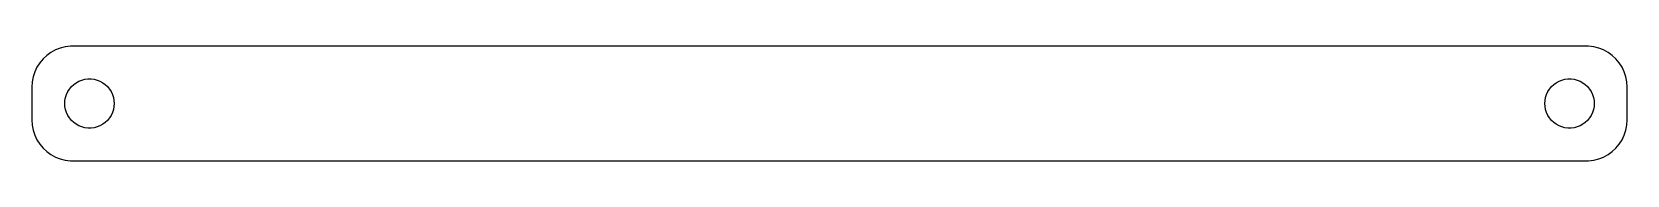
# Model space of a CAD drawing. Header units: metres. Extents: x -97 to 97, y -7 to 7.
import ezdxf

# ---------------------------------------------------------------- set-up
doc = ezdxf.new("R2010")
doc.units = ezdxf.units.M

msp = doc.modelspace()

# ---------------------------------------------------------------- linework, layer by layer
for p, q in [((-95.1871, 5.85255), (-95.6448, 5.42273)), ((-94.6791, 6.22163), (-95.1871, 5.85255)), ((-94.1289, 6.52412), (-94.6791, 6.22163)), ((-93.5451, 6.75528), (-94.1289, 6.52412)), ((-92.9369, 6.91142), (-93.5451, 6.75528)), ((-92.3139, 6.99013), (-92.9369, 6.91142)), ((92.3139, 6.99013), (-92.3139, 6.99013)), ((92.9369, 6.91142), (92.3139, 6.99013)), ((93.5451, 6.75528), (92.9369, 6.91142)), ((94.1289, 6.52412), (93.5451, 6.75528)), ((94.6791, 6.22163), (94.1289, 6.52412)), ((95.1871, 5.85255), (94.6791, 6.22163)), ((95.6448, 5.42273), (95.1871, 5.85255)), ((-96.3815, 4.40877), (-96.6489, 3.84062)), ((-96.0451, 4.93892), (-96.3815, 4.40877)), ((-95.6448, 5.42273), (-96.0451, 4.93892)), ((96.0451, 4.93892), (95.6448, 5.42273)), ((96.3815, 4.40877), (96.0451, 4.93892)), ((96.6489, 3.84062), (96.3815, 4.40877)), ((-96.9606, 2.62666), (-97, 2)), ((-97, 2), (-97, -2)), ((-96.8429, 3.24344), (-96.9606, 2.62666)), ((-96.6489, 3.84062), (-96.8429, 3.24344)), ((-92.427, 1.76335), (-92.1869, 2.05363)), ((-92.1869, 2.05363), (-91.9123, 2.31154)), ((-91.9123, 2.31154), (-91.6075, 2.53297)), ((-91.6075, 2.53297), (-91.2773, 2.71448)), ((-91.2773, 2.71448), (-90.927, 2.85316)), ((-90.927, 2.85316), (-90.5621, 2.94685)), ((-90.5621, 2.94685), (-90.1884, 2.99408)), ((-90.1884, 2.99408), (-89.8116, 2.99408)), ((-89.8116, 2.99408), (-89.4379, 2.94685)), ((-89.4379, 2.94685), (-89.073, 2.85316)), ((-89.073, 2.85316), (-88.7227, 2.71448)), ((-88.7227, 2.71448), (-88.3925, 2.53297)), ((-88.3925, 2.53297), (-88.0877, 2.31154)), ((-88.0877, 2.31154), (-87.8131, 2.05363)), ((-87.8131, 2.05363), (-87.573, 1.76335)), ((87.573, 1.76335), (87.8131, 2.05363)), ((87.8131, 2.05363), (88.0877, 2.31154)), ((88.0877, 2.31154), (88.3925, 2.53297)), ((88.3925, 2.53297), (88.7227, 2.71448)), ((88.7227, 2.71448), (89.073, 2.85316)), ((89.073, 2.85316), (89.4379, 2.94685)), ((89.4379, 2.94685), (89.8116, 2.99408)), ((89.8116, 2.99408), (90.1884, 2.99408)), ((90.1884, 2.99408), (90.5621, 2.94685)), ((90.5621, 2.94685), (90.927, 2.85316)), ((90.927, 2.85316), (91.2773, 2.71448)), ((91.2773, 2.71448), (91.6075, 2.53297)), ((91.6075, 2.53297), (91.9123, 2.31154)), ((91.9123, 2.31154), (92.1869, 2.05363)), ((92.1869, 2.05363), (92.427, 1.76335)), ((96.8429, 3.24344), (96.6489, 3.84062)), ((96.9606, 2.62666), (96.8429, 3.24344)), ((97, 2), (96.9606, 2.62666)), ((97, -2), (97, 2)), ((-93, 0), (-92.9763, 0.375992)), ((-92.9763, -0.375992), (-93, 0)), ((-92.9763, 0.375992), (-92.9057, 0.746063)), ((-92.9057, 0.746063), (-92.7893, 1.10437)), ((-92.7893, 1.10437), (-92.6289, 1.44525)), ((-92.6289, 1.44525), (-92.427, 1.76335)), ((-87.573, 1.76335), (-87.3711, 1.44525)), ((-87.3711, 1.44525), (-87.2107, 1.10437)), ((-87.2107, 1.10437), (-87.0943, 0.746063)), ((-87.0943, 0.746063), (-87.0237, 0.375992)), ((-87.0237, 0.375992), (-87, 0)), ((-87, 0), (-87.0237, -0.375992)), ((87, 0), (87.0237, 0.375992)), ((87.0237, -0.375992), (87, 0)), ((87.0237, 0.375992), (87.0943, 0.746063)), ((87.0943, 0.746063), (87.2107, 1.10437)), ((87.2107, 1.10437), (87.3711, 1.44525)), ((87.3711, 1.44525), (87.573, 1.76335)), ((92.427, 1.76335), (92.6289, 1.44525)), ((92.6289, 1.44525), (92.7893, 1.10437)), ((92.7893, 1.10437), (92.9057, 0.746063)), ((92.9057, 0.746063), (92.9763, 0.375992)), ((92.9763, 0.375992), (93, 0)), ((93, 0), (92.9763, -0.375992)), ((-92.9057, -0.746063), (-92.9763, -0.375992)), ((-92.7893, -1.10437), (-92.9057, -0.746063)), ((-92.6289, -1.44525), (-92.7893, -1.10437)), ((-92.427, -1.76335), (-92.6289, -1.44525)), ((-92.1869, -2.05363), (-92.427, -1.76335)), ((-87.573, -1.76335), (-87.8131, -2.05363)), ((-87.3711, -1.44525), (-87.573, -1.76335)), ((-87.2107, -1.10437), (-87.3711, -1.44525)), ((-87.0943, -0.746063), (-87.2107, -1.10437)), ((-87.0237, -0.375992), (-87.0943, -0.746063)), ((87.0943, -0.746063), (87.0237, -0.375992)), ((87.2107, -1.10437), (87.0943, -0.746063)), ((87.3711, -1.44525), (87.2107, -1.10437)), ((87.573, -1.76335), (87.3711, -1.44525)), ((87.8131, -2.05363), (87.573, -1.76335)), ((92.427, -1.76335), (92.1869, -2.05363)), ((92.6289, -1.44525), (92.427, -1.76335)), ((92.7893, -1.10437), (92.6289, -1.44525)), ((92.9057, -0.746063), (92.7893, -1.10437)), ((92.9763, -0.375992), (92.9057, -0.746063)), ((-97, -2), (-96.9606, -2.62666)), ((-96.9606, -2.62666), (-96.8429, -3.24344)), ((-96.8429, -3.24344), (-96.6489, -3.84062)), ((-96.6489, -3.84062), (-96.3815, -4.40877)), ((-91.9123, -2.31154), (-92.1869, -2.05363)), ((-91.6075, -2.53297), (-91.9123, -2.31154)), ((-91.2773, -2.71448), (-91.6075, -2.53297)), ((-90.927, -2.85316), (-91.2773, -2.71448)), ((-90.5621, -2.94685), (-90.927, -2.85316)), ((-90.1884, -2.99408), (-90.5621, -2.94685)), ((-89.8116, -2.99408), (-90.1884, -2.99408)), ((-89.4379, -2.94685), (-89.8116, -2.99408)), ((-89.073, -2.85316), (-89.4379, -2.94685)), ((-88.7227, -2.71448), (-89.073, -2.85316)), ((-88.3925, -2.53297), (-88.7227, -2.71448)), ((-88.0877, -2.31154), (-88.3925, -2.53297)), ((-87.8131, -2.05363), (-88.0877, -2.31154)), ((88.0877, -2.31154), (87.8131, -2.05363)), ((88.3925, -2.53297), (88.0877, -2.31154)), ((88.7227, -2.71448), (88.3925, -2.53297)), ((89.073, -2.85316), (88.7227, -2.71448)), ((89.4379, -2.94685), (89.073, -2.85316)), ((89.8116, -2.99408), (89.4379, -2.94685)), ((90.1884, -2.99408), (89.8116, -2.99408)), ((90.5621, -2.94685), (90.1884, -2.99408)), ((90.927, -2.85316), (90.5621, -2.94685)), ((91.2773, -2.71448), (90.927, -2.85316)), ((91.6075, -2.53297), (91.2773, -2.71448)), ((91.9123, -2.31154), (91.6075, -2.53297)), ((92.1869, -2.05363), (91.9123, -2.31154)), ((96.3815, -4.40877), (96.6489, -3.84062)), ((96.6489, -3.84062), (96.8429, -3.24344)), ((96.8429, -3.24344), (96.9606, -2.62666)), ((96.9606, -2.62666), (97, -2)), ((-96.3815, -4.40877), (-96.0451, -4.93892)), ((-96.0451, -4.93892), (-95.6448, -5.42273)), ((-95.6448, -5.42273), (-95.1871, -5.85255)), ((95.1871, -5.85255), (95.6448, -5.42273)), ((95.6448, -5.42273), (96.0451, -4.93892)), ((96.0451, -4.93892), (96.3815, -4.40877)), ((-95.1871, -5.85255), (-94.6791, -6.22163)), ((-94.6791, -6.22163), (-94.1289, -6.52412)), ((-94.1289, -6.52412), (-93.5451, -6.75528)), ((-93.5451, -6.75528), (-92.9369, -6.91142)), ((-92.9369, -6.91142), (-92.3139, -6.99013)), ((-92.3139, -6.99013), (92.3139, -6.99013)), ((92.3139, -6.99013), (92.9369, -6.91142)), ((92.9369, -6.91142), (93.5451, -6.75528)), ((93.5451, -6.75528), (94.1289, -6.52412)), ((94.1289, -6.52412), (94.6791, -6.22163)), ((94.6791, -6.22163), (95.1871, -5.85255))]:
    msp.add_line(p, q)

doc.saveas('drawing.dxf')
